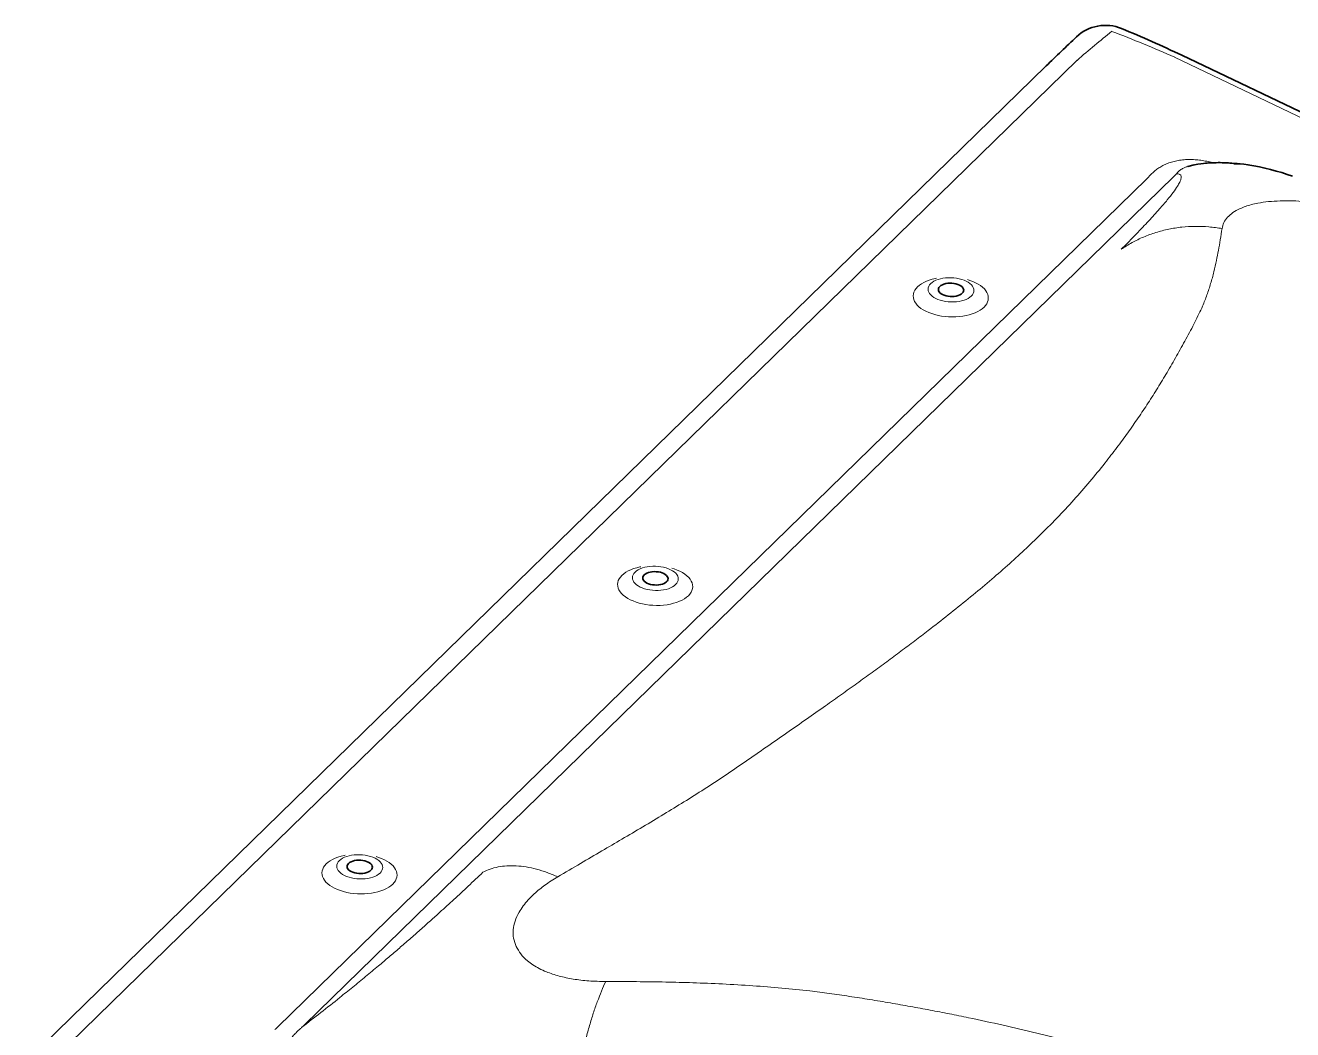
# Model space of a CAD drawing. Header units: millimetres. Extents: x -435 to 27166, y -19117 to 26500.
# Drawn here: x 24736.8 to 24856.9, y 19556.1 to 19651.3 of the extents above; entities that cross this region are included whole.
import ezdxf

# ---------------------------------------------------------------- set-up
doc = ezdxf.new("R2010")
doc.units = ezdxf.units.MM
doc.layers.add('Daglichtkoepel_Bitumen-P1-v1DWG_dwg', color=8, linetype='Continuous', lineweight=13)

# ---------------------------------------------------------------- blocks, each defined once
blk = doc.blocks.new('Daglichtkoepel_Bitumen-P1-v1DWG_dwg-3211646-Details Appartement')
at = {"color": 250, "lineweight": 13}
for p, q in [((25080, 34508.3), (20527.7, 36684.5)), ((20292.8, 36677.1), (17836.8, 34279.9)), ((18369.6, 34350.6), (20461, 36391.9)), ((20525.5, 36397.8), (18434, 34356.5)), ((20466.7, 36398.2), (20471.2, 36402.9))]:
    blk.add_line(p, q, dxfattribs=at)
at = {"color": 90, "lineweight": 35}
for p, q in [((25097.2, 34513.1), (20544.9, 36689.2)), ((20218.6, 36663.6), (17762.7, 34266.5)), ((20575, 36425.3), (20559.6, 36421.7)), ((20559.9, 36421.7), (20559.6, 36421.6))]:
    blk.add_line(p, q, dxfattribs=at)
at = {"color": 90, "lineweight": 35, "flags": 128}
blk.add_lwpolyline([(20704.6, 36425.7), (20694.2, 36426.9), (20685.3, 36427.9), (20677.7, 36428.6), (20671.2, 36429.2), (20665.4, 36429.6), (20660.1, 36430), (20657.1, 36430.2), (20654.3, 36430.3), (20651.6, 36430.4), (20649, 36430.6), (20645.8, 36430.7), (20641.8, 36430.8), (20637, 36430.9), (20632.3, 36430.9), (20627.2, 36430.8), (20623.5, 36430.8), (20619.9, 36430.7), (20616.4, 36430.5), (20612.9, 36430.3), (20609.3, 36430.1), (20606.2, 36429.8), (20602.1, 36429.4), (20596.9, 36428.9), (20590.8, 36428.1), (20583.7, 36426.9), (20575.7, 36425.4)], dxfattribs=at)
at = {"color": 250, "lineweight": 13, "flags": 128}
for points in [[(19954.4, 36152.6), (19952.3, 36152.2), (19944.6, 36150.4), (19937.3, 36148.1), (19930.5, 36145.5), (19924.2, 36142.6), (19918.5, 36139.3), (19913.5, 36135.8), (19909.1, 36132), (19905.5, 36128), (19902.6, 36123.8), (19900.5, 36119.4), (19899.1, 36114.9), (19898.7, 36110.4), (19899, 36105.8), (19900.1, 36101.3), (19902.1, 36096.8), (19904.8, 36092.4), (19908.3, 36088.2), (19912.5, 36084.1), (19917.4, 36080.2), (19923, 36076.6), (19929.2, 36073.3), (19935.9, 36070.2), (19943.1, 36067.6), (19950.7, 36065.2), (19958.6, 36063.3), (19966.9, 36061.7), (19975.3, 36060.6), (19983.8, 36059.9), (19992.4, 36059.6), (20001, 36059.8), (20009.5, 36060.4), (20017.8, 36061.4), (20025.8, 36062.9), (20033.5, 36064.7), (20040.7, 36066.9), (20047.5, 36069.5), (20053.8, 36072.5), (20059.5, 36075.7), (20064.6, 36079.3), (20069, 36083.1), (20072.6, 36087.1), (20075.5, 36091.3), (20077.6, 36095.7), (20078.9, 36100.2), (20079.4, 36104.7), (20079.1, 36109.2), (20077.9, 36113.8), (20076, 36118.3), (20073.3, 36122.7), (20069.8, 36126.9), (20065.5, 36131), (20060.6, 36134.9), (20055.1, 36138.5), (20048.9, 36141.8), (20042.2, 36144.8), (20035, 36147.5), (20029.2, 36149.3)], [(19243.2, 35458.4), (19241, 35458), (19233.4, 35456.2), (19226.1, 35453.9), (19219.3, 35451.4), (19213, 35448.4), (19207.3, 35445.1), (19202.2, 35441.6), (19197.9, 35437.8), (19194.2, 35433.8), (19191.3, 35429.6), (19189.2, 35425.2), (19187.9, 35420.7), (19187.4, 35416.2), (19187.7, 35411.6), (19188.9, 35407.1), (19190.8, 35402.6), (19193.6, 35398.2), (19197, 35394), (19201.3, 35389.9), (19206.2, 35386), (19211.8, 35382.4), (19217.9, 35379.1), (19224.6, 35376.1), (19231.8, 35373.4), (19239.4, 35371), (19247.4, 35369.1), (19255.6, 35367.6), (19264, 35366.4), (19272.6, 35365.7), (19281.2, 35365.5), (19289.8, 35365.6), (19298.2, 35366.2), (19306.5, 35367.2), (19314.5, 35368.7), (19322.2, 35370.5), (19329.5, 35372.7), (19336.3, 35375.3), (19342.6, 35378.3), (19348.3, 35381.5), (19353.3, 35385.1), (19357.7, 35388.9), (19361.4, 35392.9), (19364.3, 35397.1), (19366.4, 35401.5), (19367.7, 35406), (19368.2, 35410.5), (19367.8, 35415.1), (19366.7, 35419.6), (19364.8, 35424.1), (19362, 35428.5), (19358.5, 35432.7), (19354.3, 35436.8), (19349.4, 35440.7), (19343.8, 35444.3), (19337.6, 35447.6), (19330.9, 35450.6), (19323.7, 35453.3), (19318, 35455.1)], [(18531.9, 34764.3), (18529.8, 34763.8), (18522.1, 34762), (18514.8, 34759.8), (18508, 34757.2), (18501.7, 34754.2), (18496, 34751), (18491, 34747.4), (18486.6, 34743.6), (18483, 34739.6), (18480.1, 34735.4), (18478, 34731), (18476.7, 34726.5), (18476.2, 34722), (18476.5, 34717.4), (18477.6, 34712.9), (18479.6, 34708.4), (18482.3, 34704), (18485.8, 34699.8), (18490, 34695.7), (18495, 34691.8), (18500.5, 34688.2), (18506.7, 34684.9), (18513.4, 34681.9), (18520.6, 34679.2), (18528.2, 34676.8), (18536.1, 34674.9), (18544.4, 34673.4), (18552.8, 34672.2), (18561.4, 34671.5), (18570, 34671.3), (18578.5, 34671.4), (18587, 34672), (18595.3, 34673), (18603.3, 34674.5), (18611, 34676.3), (18618.2, 34678.5), (18625.1, 34681.1), (18631.3, 34684.1), (18637, 34687.4), (18642.1, 34690.9), (18646.5, 34694.7), (18650.1, 34698.7), (18653, 34702.9), (18655.1, 34707.3), (18656.4, 34711.8), (18656.9, 34716.3), (18656.6, 34720.9), (18655.5, 34725.4), (18653.5, 34729.9), (18650.8, 34734.3), (18647.3, 34738.5), (18643.1, 34742.6), (18638.1, 34746.5), (18632.6, 34750.1), (18626.4, 34753.4), (18619.7, 34756.4), (18612.5, 34759.1), (18606.7, 34760.9)]]:
    blk.add_lwpolyline(points, dxfattribs=at)
for points in [[(20038.5, 36109.8), (20035, 36106.9), (20030.9, 36104.3), (20026.2, 36101.9), (20020.9, 36099.9), (20015.2, 36098.2), (20009.1, 36096.9), (20002.7, 36096), (19996.2, 36095.6), (19989.5, 36095.6), (19982.9, 36096), (19976.3, 36096.8), (19970, 36098), (19963.9, 36099.6), (19958.2, 36101.6), (19953, 36103.9), (19948.2, 36106.5), (19944.2, 36109.4), (19940.7, 36112.6), (19938, 36115.8), (19936, 36119.3), (19934.8, 36122.8), (19934.5, 36126.3), (19934.9, 36129.8), (19936.1, 36133.3), (19938.1, 36136.6), (19940.8, 36139.7), (19944.3, 36142.6), (19948.4, 36145.3), (19953.2, 36147.7), (19958.4, 36149.7), (19964.1, 36151.4), (19970.2, 36152.6), (19976.6, 36153.5), (19983.1, 36154), (19989.8, 36154), (19996.5, 36153.6), (20003, 36152.8), (20009.4, 36151.6), (20015.4, 36149.9), (20021.1, 36148), (20026.4, 36145.6), (20031.1, 36143), (20035.2, 36140.1), (20038.6, 36137), (20041.3, 36133.7), (20043.3, 36130.3), (20044.5, 36126.8), (20044.9, 36123.2), (20044.4, 36119.7), (20043.2, 36116.3), (20041.2, 36113)], [(19327.2, 35415.7), (19323.8, 35412.7), (19319.6, 35410.1), (19314.9, 35407.7), (19309.7, 35405.7), (19304, 35404), (19297.9, 35402.7), (19291.5, 35401.8), (19284.9, 35401.4), (19278.3, 35401.4), (19271.6, 35401.8), (19265.1, 35402.6), (19258.7, 35403.8), (19252.6, 35405.4), (19246.9, 35407.4), (19241.7, 35409.7), (19237, 35412.4), (19232.9, 35415.2), (19229.5, 35418.4), (19226.8, 35421.7), (19224.8, 35425.1), (19223.6, 35428.6), (19223.2, 35432.1), (19223.6, 35435.6), (19224.8, 35439.1), (19226.8, 35442.4), (19229.6, 35445.5), (19233.1, 35448.4), (19237.2, 35451.1), (19241.9, 35453.5), (19247.2, 35455.5), (19252.9, 35457.2), (19259, 35458.4), (19265.3, 35459.3), (19271.9, 35459.8), (19278.6, 35459.8), (19285.2, 35459.4), (19291.8, 35458.6), (19298.1, 35457.4), (19304.2, 35455.7), (19309.9, 35453.8), (19315.1, 35451.4), (19319.8, 35448.8), (19323.9, 35445.9), (19327.4, 35442.8), (19330.1, 35439.5), (19332.1, 35436.1), (19333.2, 35432.6), (19333.6, 35429.1), (19333.2, 35425.5), (19332, 35422.1), (19330, 35418.8)], [(18616, 34721.5), (18612.5, 34718.5), (18608.4, 34715.9), (18603.7, 34713.5), (18598.4, 34711.5), (18592.7, 34709.8), (18586.6, 34708.5), (18580.3, 34707.7), (18573.7, 34707.2), (18567, 34707.2), (18560.4, 34707.6), (18553.8, 34708.4), (18547.5, 34709.6), (18541.4, 34711.2), (18535.7, 34713.2), (18530.5, 34715.5), (18525.8, 34718.2), (18521.7, 34721), (18518.2, 34724.2), (18515.5, 34727.5), (18513.5, 34730.9), (18512.4, 34734.4), (18512, 34737.9), (18512.4, 34741.4), (18513.6, 34744.9), (18515.6, 34748.2), (18518.4, 34751.3), (18521.8, 34754.2), (18525.9, 34756.9), (18530.7, 34759.3), (18535.9, 34761.3), (18541.6, 34763), (18547.7, 34764.2), (18554.1, 34765.1), (18560.7, 34765.6), (18567.3, 34765.6), (18574, 34765.2), (18580.5, 34764.4), (18586.9, 34763.2), (18593, 34761.5), (18598.6, 34759.6), (18603.9, 34757.2), (18608.6, 34754.6), (18612.7, 34751.7), (18616.1, 34748.6), (18618.8, 34745.3), (18620.8, 34741.9), (18622, 34738.4), (18622.4, 34734.9), (18622, 34731.3), (18620.7, 34727.9), (18618.7, 34724.6)]]:
    blk.add_lwpolyline(points, close=True, dxfattribs=at)
at = {"color": 90, "lineweight": 35, "flags": 128}
for points in [[(20016.6, 36116.5), (20013.9, 36114.4), (20010.5, 36112.5), (20006.6, 36110.9), (20002.2, 36109.7), (19997.4, 36109), (19992.5, 36108.6), (19987.5, 36108.8), (19982.5, 36109.3), (19977.7, 36110.3), (19973.3, 36111.6), (19969.3, 36113.3), (19965.8, 36115.4), (19963, 36117.7), (19961, 36120.1), (19959.7, 36122.8), (19959.2, 36125.4), (19959.6, 36128.1), (19960.7, 36130.6), (19962.7, 36133), (19965.4, 36135.2), (19968.8, 36137.1), (19972.7, 36138.6), (19977.1, 36139.8), (19981.9, 36140.6), (19986.8, 36140.9), (19991.9, 36140.8), (19996.8, 36140.3), (20001.6, 36139.3), (20006.1, 36137.9), (20010.1, 36136.2), (20013.5, 36134.2), (20016.3, 36131.9), (20018.4, 36129.4), (20019.7, 36126.8), (20020.1, 36124.1), (20019.8, 36121.5), (20018.6, 36118.9)], [(19305.4, 35422.3), (19302.7, 35420.2), (19299.3, 35418.3), (19295.3, 35416.7), (19290.9, 35415.6), (19286.2, 35414.8), (19281.2, 35414.5), (19276.2, 35414.6), (19271.2, 35415.1), (19266.5, 35416.1), (19262, 35417.4), (19258, 35419.1), (19254.6, 35421.2), (19251.8, 35423.5), (19249.7, 35425.9), (19248.4, 35428.6), (19248, 35431.2), (19248.3, 35433.9), (19249.5, 35436.4), (19251.5, 35438.8), (19254.2, 35441), (19257.6, 35442.9), (19261.5, 35444.4), (19265.9, 35445.6), (19270.6, 35446.4), (19275.6, 35446.7), (19280.6, 35446.6), (19285.6, 35446.1), (19290.4, 35445.1), (19294.8, 35443.7), (19298.8, 35442), (19302.3, 35440), (19305.1, 35437.7), (19307.1, 35435.2), (19308.4, 35432.6), (19308.9, 35429.9), (19308.5, 35427.3), (19307.3, 35424.7)], [(18594.1, 34728.1), (18591.4, 34726), (18588, 34724.1), (18584.1, 34722.5), (18579.7, 34721.4), (18575, 34720.6), (18570, 34720.3), (18565, 34720.4), (18560, 34720.9), (18555.2, 34721.9), (18550.8, 34723.2), (18546.8, 34724.9), (18543.3, 34727), (18540.5, 34729.3), (18538.5, 34731.8), (18537.2, 34734.4), (18536.7, 34737), (18537.1, 34739.7), (18538.3, 34742.2), (18540.2, 34744.6), (18542.9, 34746.8), (18546.3, 34748.7), (18550.3, 34750.2), (18554.7, 34751.4), (18559.4, 34752.2), (18564.3, 34752.5), (18569.4, 34752.4), (18574.4, 34751.9), (18579.1, 34750.9), (18583.6, 34749.5), (18587.6, 34747.8), (18591, 34745.8), (18593.8, 34743.5), (18595.9, 34741), (18597.2, 34738.4), (18597.6, 34735.7), (18597.3, 34733.1), (18596.1, 34730.5)]]:
    blk.add_lwpolyline(points, close=True, dxfattribs=at)
at = {"color": 90, "lineweight": 35}
for centre, radius, start, end in [((20361.2, 36659.7), 101.6, 67.6155, 133.332), ((19305.6, 34094.8), 2875.2, 64.4666, 67.6278), ((24394.2, 32387.9), 5976.3, 133.3527, 134.32135), ((20605.5, 35821), 612.7, 70.3483, 80.7415)]:
    blk.add_arc(centre, radius, start, end, dxfattribs=at)
at = {"color": 250, "lineweight": 13}
for centre, major_axis, ratio, start_param, end_param in [((20037.2, 36194.8), (730.6, 759), 0.164538, 0.926389, 1.049487), ((20037.2, 36194.8), (-1285.3, 406.9), 0.469457, 4.472837, 4.595936), ((20016.6, 36253.3), (880, 706.9), 0.20238, 5.158709, 5.167711), ((19955.3, 36333.6), (787.3, 662.4), 0.299796, 5.137677, 5.146679), ((16836.6, 33289.7), (1710.7, 1248.2), 0.046286, 5.77952, 5.788522), ((16897.8, 33209.3), (1700.1, 1348.3), 0.054765, 5.786085, 5.795087)]:
    blk.add_ellipse(centre, major_axis=major_axis, ratio=ratio, start_param=start_param, end_param=end_param, dxfattribs=at)
for points, knots in [([(20471.2, 36402.9), (20473.7, 36405.3), (20478.6, 36410.1), (20487.3, 36416.6), (20496.8, 36422.6), (20507.6, 36427.9), (20519.6, 36432.3), (20532.6, 36435.7), (20546.6, 36437.8), (20561.4, 36438.6), (20576.2, 36438.2), (20590.7, 36436.7), (20604.7, 36434.1), (20614.3, 36432.1), (20619, 36430.7), (20619.3, 36430.6)], [0, 0, 0, 0, 0.085561, 0.171205, 0.256679, 0.342215, 0.42796, 0.513365, 0.59803, 0.683064, 0.767711, 0.843738, 0.920024, 0.996127, 1, 1, 1, 1]), ([(20534, 36406.6), (20534, 36406.6), (20533.3, 36405.2), (20532.6, 36404.4), (20532, 36404.2), (20532, 36404.2)], [0, 0, 0, 0, 0.000038, 0.999957, 1, 1, 1, 1]), ([(20534.5, 36374.4), (20536.4, 36377.7), (20540.2, 36384.1), (20543, 36391.7), (20543.6, 36398.4), (20540.9, 36403.4), (20535, 36403.9), (20532, 36404.2)], [0, 0, 0, 0, 0.1764214, 0.3495564, 0.5201907, 0.7605725, 1, 1, 1, 1]), ([(20559.6, 36421.6), (20558.8, 36421.4), (20555.3, 36420.6), (20551.1, 36418.9), (20544.9, 36415.9), (20539.2, 36411.9), (20535.8, 36408.4), (20534.1, 36406.7)], [0, 0, 0, 0, 0.0553697, 0.2473426, 0.3894157, 0.6928105, 1, 1, 1, 1]), ([(20704.1, 36425.4), (20700.9, 36425.9), (20689.6, 36427.6), (20678.2, 36427.4), (20670.2, 36427.3)], [0, 0, 0, 0, 0.289248, 1, 1, 1, 1]), ([(20399.3, 36222.4), (20405.5, 36228.7), (20417.8, 36241.1), (20435, 36258.8), (20450.9, 36275.3), (20465.4, 36290.7), (20479, 36305.4), (20494.3, 36322.5), (20510.2, 36341), (20524.8, 36359.6), (20531.4, 36369.5), (20534.5, 36374.4)], [0, 0, 0, 0, 0.103556, 0.203064, 0.298582, 0.390173, 0.477909, 0.571719, 0.721306, 0.863816, 1, 1, 1, 1]), ([(20781.6, 36338.9), (20772, 36338.4), (20753, 36337.4), (20730.2, 36334), (20712, 36329.9), (20697.7, 36325.5), (20682.3, 36319.3), (20667, 36310.8), (20654, 36299.5), (20645.1, 36286.6), (20642.9, 36277.2), (20641.7, 36272.3)], [0, 0, 0, 0, 0.110465, 0.220685, 0.295419, 0.372021, 0.451216, 0.579303, 0.712009, 0.851589, 1, 1, 1, 1]), ([(21027.8, 36284.5), (21018.5, 36289), (21000.4, 36297.8), (20973.1, 36308.2), (20948.6, 36316.2), (20927.1, 36322.1), (20902.2, 36328), (20873.8, 36333.2), (20842.2, 36337.2), (20811.1, 36339.3), (20791.4, 36339), (20781.6, 36338.9)], [0, 0, 0, 0, 0.148389, 0.287963, 0.377106, 0.463854, 0.548912, 0.666611, 0.77929, 0.889516, 1, 1, 1, 1]), ([(20641.7, 36272.3), (20640.3, 36263.4), (20637.6, 36246.1), (20633.2, 36220.4), (20628.2, 36194.7), (20622.2, 36168), (20614.7, 36140.4), (20605.8, 36112.8), (20596.3, 36088.4), (20586.2, 36066.6), (20576.5, 36047), (20566, 36026.9), (20555, 36006.5), (20543.8, 35986.2), (20532.5, 35966), (20521.1, 35946), (20506.1, 35920.5), (20487.4, 35889.5), (20464.3, 35853), (20440.2, 35816.9), (20415.2, 35781.1), (20388.6, 35744.9), (20358.4, 35705.7), (20324.2, 35663.7), (20285.7, 35619.4), (20244.6, 35575.4), (20203, 35533.6), (20161.4, 35493.9), (20120.2, 35456.5), (20076.8, 35419), (20031.1, 35381), (19983.6, 35343), (19940.5, 35309.3), (19902.4, 35280.2), (19869, 35255.2), (19834.8, 35229.8), (19799.5, 35204), (19763.2, 35177.7), (19725.8, 35151), (19685.3, 35122.3), (19641.5, 35091.4), (19594, 35058.3), (19544.9, 35024.2), (19495.3, 34989.8), (19445.8, 34956), (19396.7, 34923.6), (19347.8, 34893), (19298.4, 34862.7), (19248.6, 34832.9), (19198.8, 34803.5), (19148.8, 34774.2), (19097.3, 34744.1), (19061.8, 34723.2), (19043.5, 34712.4)], [0, 0, 0, 0, 0.021053, 0.040797, 0.059247, 0.079452, 0.100281, 0.120064, 0.139429, 0.152876, 0.166726, 0.180972, 0.19531, 0.209309, 0.223084, 0.236642, 0.249992, 0.274443, 0.298297, 0.321628, 0.34452, 0.367068, 0.390591, 0.418441, 0.445738, 0.472809, 0.499999, 0.523082, 0.546044, 0.569095, 0.592442, 0.616277, 0.639342, 0.65455, 0.669912, 0.685458, 0.701217, 0.717213, 0.73347, 0.750008, 0.76949, 0.789425, 0.809837, 0.83071, 0.850826, 0.870095, 0.888925, 0.906964, 0.925849, 0.944228, 0.961679, 0.980265, 1, 1, 1, 1]), ([(20641.7, 36272.3), (20631, 36273.9), (20609.6, 36277), (20577.3, 36278), (20545, 36276.2), (20513.2, 36271.2), (20482.3, 36263.2), (20452.8, 36252.4), (20424.8, 36239), (20407.8, 36227.9), (20399.3, 36222.4)], [0, 0, 0, 0, 0.123057, 0.247766, 0.373599, 0.500003, 0.626406, 0.752239, 0.876945, 1, 1, 1, 1]), ([(19043.5, 34712.4), (19034.9, 34716), (19017.7, 34723.3), (18992.3, 34731.1), (18967.5, 34736.5), (18943.6, 34739.3), (18921, 34739.3), (18899.9, 34736.6), (18880.4, 34731.5), (18869, 34726), (18863.4, 34723.3)], [0, 0, 0, 0, 0.123067, 0.247776, 0.373617, 0.500025, 0.62639, 0.752192, 0.876919, 1, 1, 1, 1]), ([(18612.1, 34498), (18620.5, 34505.1), (18637.7, 34519.6), (18662.8, 34541.1), (18687.9, 34562.9), (18712.9, 34584.9), (18737, 34606.4), (18764.2, 34631), (18794.7, 34658.8), (18829.2, 34690.9), (18851.7, 34712.3), (18863.4, 34723.3)], [0, 0, 0, 0, 0.085973, 0.174392, 0.265467, 0.359387, 0.456329, 0.546794, 0.688091, 0.839079, 1, 1, 1, 1]), ([(19043.5, 34712.4), (19032.9, 34705.9), (19012.5, 34693.1), (18989.2, 34674.1), (18972.2, 34657.2), (18960.1, 34642.4), (18949, 34625.4), (18940.2, 34606.2), (18935.7, 34585), (18936.3, 34564.4), (18941.2, 34551.5), (18943.6, 34545)], [0, 0, 0, 0, 0.148389, 0.287963, 0.377106, 0.463855, 0.548912, 0.666611, 0.77929, 0.889516, 1, 1, 1, 1]), ([(18943.6, 34545), (18947, 34538.8), (18953.7, 34526.4), (18968.3, 34511.8), (18983.7, 34500.4), (18999, 34491.5), (19019.6, 34482.1), (19046.7, 34473), (19081, 34465.8), (19118.7, 34461.3), (19145.3, 34460.8), (19159, 34460.5)], [0, 0, 0, 0, 0.110465, 0.220685, 0.295419, 0.372021, 0.451216, 0.579303, 0.712009, 0.85159, 1, 1, 1, 1]), ([(18427.4, 34350), (18442.8, 34361.9), (18473.8, 34385.8), (18514.8, 34418.3), (18550.6, 34447.2), (18581.8, 34472.7), (18601.9, 34489.5), (18612.1, 34498)], [0, 0, 0, 0, 0.2394275, 0.4798098, 0.6504437, 0.8235785, 1, 1, 1, 1]), ([(19091.1, 34226.5), (19093, 34237.4), (19096.9, 34259.4), (19103.8, 34291.8), (19111.5, 34323.8), (19119.9, 34354.8), (19129, 34384.3), (19138.6, 34412), (19148.6, 34437.7), (19155.5, 34452.9), (19159, 34460.5)], [0, 0, 0, 0, 0.123081, 0.247808, 0.37361, 0.499976, 0.626383, 0.752224, 0.876933, 1, 1, 1, 1]), ([(19159, 34460.5), (19183.8, 34460.4), (19231.8, 34460.3), (19301.7, 34459.3), (19370.5, 34457.6), (19440.5, 34454.8), (19511.9, 34450.6), (19582.1, 34445.1), (19643.5, 34438.7), (19697.6, 34431.7), (19745.6, 34424.8), (19794.4, 34417.2), (19843.4, 34409), (19891.8, 34400.5), (19939.1, 34391.8), (19985.7, 34382.8), (20044.3, 34370.9), (20114.4, 34355.6), (20195.5, 34336.5), (20274.4, 34316.3), (20351.2, 34295), (20427.8, 34272), (20509.1, 34245.8), (20594.8, 34215.9), (20683.1, 34182), (20769.3, 34145.7), (20849.5, 34108.9), (20924.2, 34072), (20993.4, 34035.4), (21061.6, 33996.8), (21129.3, 33956), (21195.8, 33913.6), (21253.6, 33874.9), (21302.8, 33840.6), (21344.6, 33810.5), (21386.4, 33779.5), (21428.3, 33747.5), (21470.3, 33714.5), (21512.6, 33680.4), (21557.3, 33643.3), (21604.7, 33602.9), (21654.7, 33559.1), (21705.3, 33513.5), (21755.5, 33467.2), (21803.8, 33420.8), (21849.2, 33374.9), (21891.1, 33329.5), (21931.6, 33283.4), (21970.7, 33237.1), (22008.6, 33190.5), (22045.5, 33143.7), (22082.9, 33095.3), (22108.3, 33061.7), (22121.4, 33044.4)], [0, 0, 0, 0, 0.021053, 0.040797, 0.059247, 0.079452, 0.100281, 0.120064, 0.139429, 0.152876, 0.166726, 0.180972, 0.19531, 0.209309, 0.223084, 0.236642, 0.249992, 0.274443, 0.298297, 0.321628, 0.34452, 0.367069, 0.390591, 0.418441, 0.445738, 0.472809, 0.499999, 0.523082, 0.546044, 0.569096, 0.592442, 0.616277, 0.639342, 0.65455, 0.669912, 0.685458, 0.701217, 0.717213, 0.73347, 0.750008, 0.76949, 0.789425, 0.809837, 0.83071, 0.850826, 0.870095, 0.888925, 0.906964, 0.925849, 0.944228, 0.961679, 0.980265, 1, 1, 1, 1]), ([(18422.1, 34345.3), (18421.5, 34344.7), (18417.9, 34341.4), (18411.7, 34335.3), (18404.2, 34326.7), (18398.8, 34318.7), (18395.5, 34311.4), (18394, 34305.6), (18393.9, 34300.2), (18394.9, 34295.3), (18397.6, 34289.8), (18402.6, 34284.3), (18410, 34279.4), (18417.9, 34275.9), (18428.3, 34272.4), (18441.4, 34269.3), (18452.5, 34267.7), (18458.1, 34266.9)], [0, 0, 0, 0, 0.019763, 0.105202, 0.190701, 0.275783, 0.333663, 0.391456, 0.433872, 0.481314, 0.528743, 0.598726, 0.665745, 0.732922, 0.783335, 0.891577, 1, 1, 1, 1]), ([(18427.4, 34350), (18427.4, 34350), (18425.7, 34347.8), (18424, 34346.4), (18422.2, 34345.4), (18422.2, 34345.4)], [0, 0, 0, 0, 0.000028, 0.999962, 1, 1, 1, 1])]:
    blk.add_open_spline(points, degree=3, knots=knots, dxfattribs=at)
at = {"color": 90, "lineweight": 35}
blk.add_open_spline([(20575.7, 36425.4), (20575.7, 36425.4), (20575.4, 36425.4), (20575.2, 36425.3), (20575, 36425.2)], degree=3, knots=[0, 0, 0, 0, 0.131725, 1, 1, 1, 1], dxfattribs=at)

msp = doc.modelspace()

# ---------------------------------------------------------------- block references
at = {"layer": 'Daglichtkoepel_Bitumen-P1-v1DWG_dwg', "color": 250, "xscale": 0.0393700796202811, "yscale": 0.0393700796202811, "zscale": 0.0393700796202811}
msp.add_blockref('Daglichtkoepel_Bitumen-P1-v1DWG_dwg-3211646-Details Appartement', (24037.5, 18203.96), dxfattribs=at)

doc.saveas('drawing.dxf')
